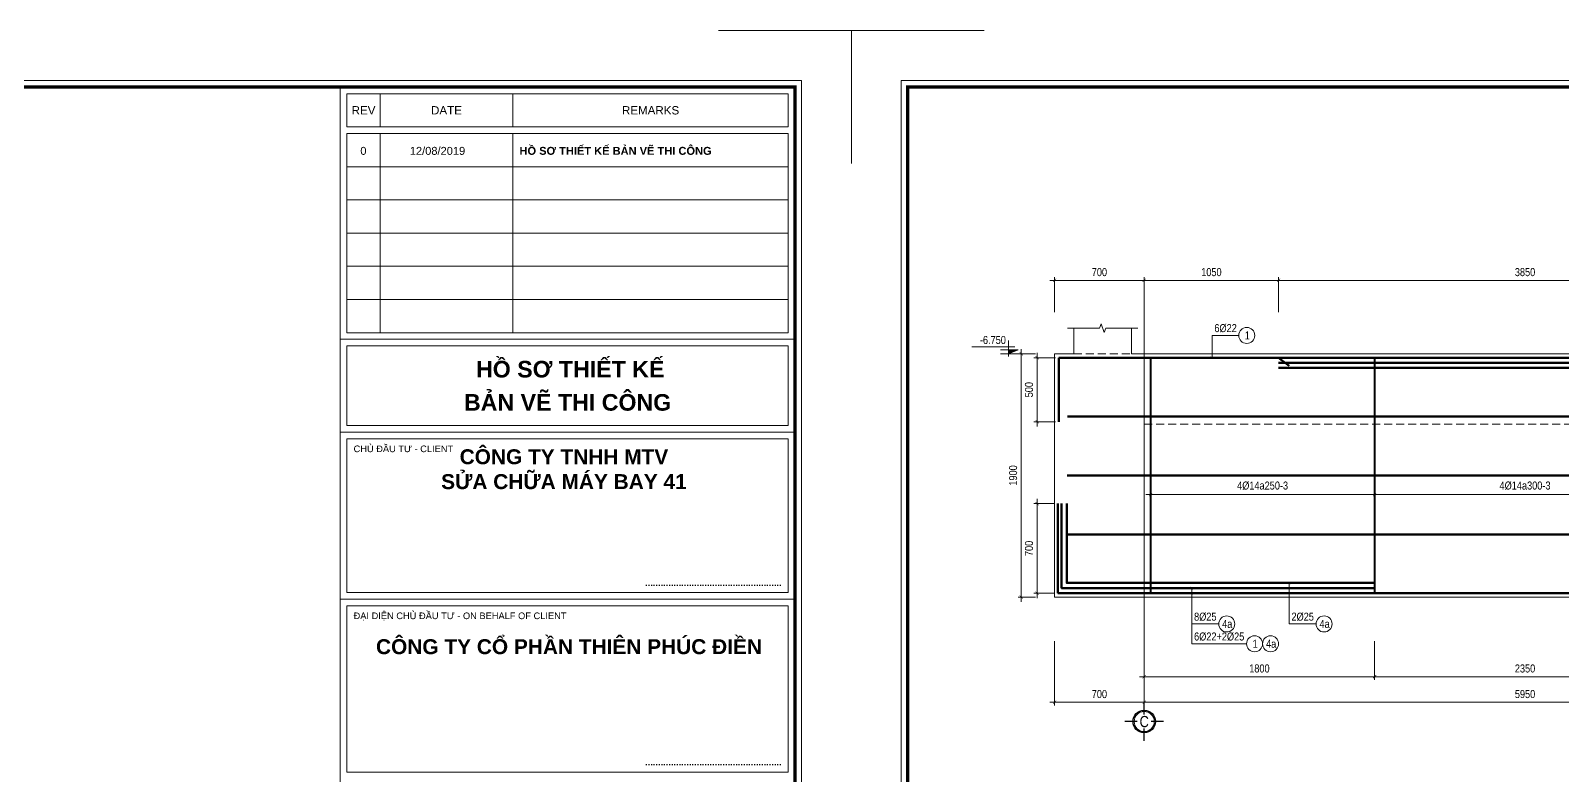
# Model space of a CAD drawing. Header units: millimetres. Extents: x 3014920 to 3563667, y -1638653 to -1356471.
# Drawn here: x 3077595 to 3089561, y -1591744 to -1585927 of the extents above; entities that cross this region are included whole.
import ezdxf
from ezdxf.enums import TextEntityAlignment as Align
from ezdxf.xclip import XClip

# ---------------------------------------------------------------- set-up
doc = ezdxf.new("R2010")
doc.units = ezdxf.units.MM
doc.header["$MEASUREMENT"] = 0
doc.header["$XCLIPFRAME"] = 0
doc.header["$PDMODE"] = 2
for name, pattern in [('6 TANG DIEN HINH 14-15$0$ACAD_ISO10W100', [18, 12, -3, 0, -3]), ('ACAD_ISO04W100', [30, 24, -3, 0, -3]), ('HIDDEN', [0.375, 0.25, -0.125])]:
    doc.linetypes.add(name, pattern=pattern)
doc.layers.get('0').update_dxf_attribs({"lineweight": 9})
doc.layers.get('Defpoints').update_dxf_attribs({"color": 10, "lineweight": 0})
for name, color, linetype, lineweight in [('2', 2, 'Continuous', 20), ('CDAI', 21, 'Continuous', 40), ('CTHEP', 50, 'Continuous', 50), ('DBAO', 90, 'Continuous', 13), ('DGIONG', 130, 'Continuous', 13), ('HATCH', 154, 'Continuous', 9), ('KTH', 154, 'Continuous', 9), ('Net khuat', 8, 'HIDDEN', 13), ('TEXT', 7, 'Continuous', 15), ('TRUC', 251, 'ACAD_ISO04W100', 9)]:
    doc.layers.add(name, color=color, linetype=linetype, lineweight=lineweight)
doc.layers.add('8', color=8, linetype='Continuous')
doc.layers.add('CHG_XX_Khung ten$0$TKTC', color=1, linetype='Continuous')
doc.styles.add('CHG_XX_Khung ten$0$A1 BORDER$0$ARIAL', font='arial.ttf')
doc.styles.add('CHG_XX_Khung ten$0$A1 BORDER$0$Title Block DD$0$ARIAL', font='arial.ttf')
doc.styles.add('CHG_XX_Khung ten$0$A1 BORDER$0$Title Block DD$0$Arial - Bold', font='arialbd.ttf', dxfattribs={"height": 2.5})
doc.styles.add('CHG_XX_Khung ten$0$arial', font='arial.ttf')
doc.styles.add('CHG_XX_Khung ten$0$Arial - Bold', font='arialbd.ttf')
doc.styles.add('CHG_XX_Khung ten$0$ArialB', font='arialbd.ttf')
doc.styles.add('HELVECONDENSE', font='VHELVCN_0.TTF')
doc.styles.add('Star-HelCon', font='VHELVCN_0.TTF')
doc.styles.add('TTP-HelCon', font='VHELVCN_0.TTF')
doc.styles.add('VNI-HELVE-CONDENSE', font='VHELVCN_0.TTF')
doc.dimstyles.new('kc-25', dxfattribs={"dimtxt": 62.5, "dimasz": 20, "dimexe": 20, "dimexo": 50, "dimgap": 25, "dimtad": 3, "dimdec": 0, "dimzin": 0, "dimdsep": 46, "dimtxsty": 'VNI-HELVE-CONDENSE', "dimblk": 'DIM', "dimcen": 2.5, "dimclrd": 256, "dimclre": 154, "dimclrt": 7, "dimaunit": 1, "dimadec": 0, "dimazin": 0, "dimtfac": 1, "dimtdec": 0, "dimtix": 1, "dimtmove": 0, "dimatfit": 3, "dimldrblk": 'DOT', "dimfxl": 1, "dimtolj": 1, "dimtzin": 0, "dimarcsym": 0})
doc.dimstyles.new('TTP-25', dxfattribs={"dimscale": 25, "dimtxt": 2.5, "dimasz": 1, "dimexe": 1, "dimexo": 1, "dimgap": 0.09, "dimtad": 0, "dimdec": 4, "dimrnd": 1, "dimzin": 9, "dimdsep": 46, "dimtxsty": 'TTP-HelCon', "dimblk": 'ARCHTICK', "dimcen": 0.09, "dimdle": 1.5, "dimclrd": 256, "dimclre": 256, "dimclrt": 7, "dimadec": 0, "dimazin": 0, "dimtfac": 1, "dimtdec": 4, "dimtmove": 0, "dimatfit": 3, "dimldrblk": 'ARCHTICK', "dimfxl": 1, "dimtvp": 1, "dimtolj": 1, "dimtzin": 0, "dimarcsym": 0})

# ---------------------------------------------------------------- blocks, each defined once
blk = doc.blocks.new('_ArchTick')
at = {"color": 0, "linetype": 'ByBlock', "const_width": 0.15}
blk.add_lwpolyline([(-0.5, -0.5), (0.5, 0.5)], dxfattribs=at)
blk = doc.blocks.new('*D2508')
at = {"layer": 'Defpoints', "color": 0, "transparency": 16777216}
for p in [(-6774, 2096), (-6910, 196), (-6774, 196)]:
    blk.add_point(p, dxfattribs=at)
at = {"layer": 'KTH', "lineweight": -2, "transparency": 16777216}
for p, q in [((-6799, 2096), (-6935, 2096)), ((-6910, 2133), (-6910, 158)), ((-6799, 196), (-6935, 196))]:
    blk.add_line(p, q, dxfattribs=at)
at = {"layer": 'KTH', "lineweight": -2, "transparency": 16777216, "xscale": 25, "yscale": 25, "zscale": 25}
for p, rotation in [((-6910, 2096), 90), ((-6910, 196), 270)]:
    blk.add_blockref('_ArchTick', p, dxfattribs=dict(at, rotation=rotation))
at = {"layer": 'KTH', "color": 7, "transparency": 16777216, "insert": (-6974, 1146), "char_height": 62.5, "attachment_point": 5, "rotation": 90, "style": 'TTP-HelCon'}
blk.add_mtext('\\A1;1900', dxfattribs=at)
blk = doc.blocks.new('CODE')
at = {"layer": 'DBAO'}
for p, q in [((-63, 0), (-138, 30)), ((-138, 30), (0, 30)), ((-138, 0), (0, 0)), ((-113, 55), (224, 55)), ((-63, -20), (-63, 105))]:
    blk.add_line(p, q, dxfattribs=at)
at = {"layer": 'HATCH', "color": 1}
blk.add_solid([(-63, 0), (-138, 30), (-63, 30)], dxfattribs=at)
blk = doc.blocks.new('*D2504')
at = {"layer": 'Defpoints', "color": 0, "transparency": 16777216}
for p in [(-6625, 926), (-6786, 226), (-6625, 226)]:
    blk.add_point(p, dxfattribs=at)
at = {"layer": 'KTH', "lineweight": -2, "transparency": 16777216}
for p, q in [((-6786, 963), (-6786, 188)), ((-6650, 926), (-6811, 926)), ((-6650, 226), (-6811, 226))]:
    blk.add_line(p, q, dxfattribs=at)
at = {"layer": 'KTH', "lineweight": -2, "transparency": 16777216, "xscale": 25, "yscale": 25, "zscale": 25}
for p, rotation in [((-6786, 926), 90), ((-6786, 226), 270)]:
    blk.add_blockref('_ArchTick', p, dxfattribs=dict(at, rotation=rotation))
at = {"layer": 'KTH', "color": 7, "transparency": 16777216, "insert": (-6850, 576), "char_height": 62.5, "attachment_point": 5, "rotation": 90, "style": 'TTP-HelCon'}
blk.add_mtext('\\A1;700', dxfattribs=at)
blk = doc.blocks.new('*D2505')
at = {"layer": 'Defpoints', "color": 0, "transparency": 16777216}
for p in [(-6618, 2066), (-6786, 1566), (-6618, 1566)]:
    blk.add_point(p, dxfattribs=at)
at = {"layer": 'KTH', "lineweight": -2, "transparency": 16777216}
for p, q in [((-6643, 2066), (-6811, 2066)), ((-6786, 2103), (-6786, 1528)), ((-6643, 1566), (-6811, 1566))]:
    blk.add_line(p, q, dxfattribs=at)
at = {"layer": 'KTH', "lineweight": -2, "transparency": 16777216, "xscale": 25, "yscale": 25, "zscale": 25}
for p, rotation in [((-6786, 2066), 90), ((-6786, 1566), 270)]:
    blk.add_blockref('_ArchTick', p, dxfattribs=dict(at, rotation=rotation))
at = {"layer": 'KTH', "color": 7, "transparency": 16777216, "insert": (-6850, 1816), "char_height": 62.5, "attachment_point": 5, "rotation": 90, "style": 'TTP-HelCon'}
blk.add_mtext('\\A1;500', dxfattribs=at)
blk = doc.blocks.new('*D2530')
at = {"layer": 'Defpoints', "color": 0, "transparency": 16777216}
for p in [(-5950, -124), (0, -124), (0, -625)]:
    blk.add_point(p, dxfattribs=at)
at = {"layer": 'KTH', "lineweight": -2, "transparency": 16777216}
for p, q in [((-5950, -149), (-5950, -650)), ((0, -149), (0, -650)), ((-5987, -625), (37, -625))]:
    blk.add_line(p, q, dxfattribs=at)
at = {"layer": 'KTH', "lineweight": -2, "transparency": 16777216, "xscale": 25, "yscale": 25, "zscale": 25, "rotation": 180}
blk.add_blockref('_ArchTick', (-5950, -625), dxfattribs=at)
at = {"layer": 'KTH', "lineweight": -2, "transparency": 16777216, "xscale": 25, "yscale": 25, "zscale": 25}
blk.add_blockref('_ArchTick', (0, -625), dxfattribs=at)
at = {"layer": 'KTH', "color": 7, "transparency": 16777216, "insert": (-2975, -562), "char_height": 62.5, "attachment_point": 5, "style": 'TTP-HelCon'}
blk.add_mtext('\\A1;5950', dxfattribs=at)
blk = doc.blocks.new('dau truc')
blk.add_circle((0, 0), 180)
at = {"layer": '8'}
for p, q in [((0, 127), (0, 345)), ((-127, 0), (-345, 0)), ((0, -345), (0, -127)), ((345, 0), (127, 0))]:
    blk.add_line(p, q, dxfattribs=at)
blk.add_circle((0, 0), 200, dxfattribs=at)
at = {"layer": 'TEXT', "style": 'HELVECONDENSE'}
blk.add_attdef('A', text='', height=233, dxfattribs=at).set_placement((0, 0), align=Align.MIDDLE)
blk = doc.blocks.new('*D2532')
at = {"layer": 'Defpoints', "color": 0, "transparency": 16777216}
for p in [(-6650, -124), (-5950, -124), (-6650, -625)]:
    blk.add_point(p, dxfattribs=at)
at = {"layer": 'KTH', "lineweight": -2, "transparency": 16777216}
for p, q in [((-6650, -149), (-6650, -650)), ((-5950, -149), (-5950, -650)), ((-5912, -625), (-6688, -625))]:
    blk.add_line(p, q, dxfattribs=at)
at = {"layer": 'KTH', "lineweight": -2, "transparency": 16777216, "xscale": 25, "yscale": 25, "zscale": 25, "rotation": 180}
blk.add_blockref('_ArchTick', (-6650, -625), dxfattribs=at)
at = {"layer": 'KTH', "lineweight": -2, "transparency": 16777216, "xscale": 25, "yscale": 25, "zscale": 25}
blk.add_blockref('_ArchTick', (-5950, -625), dxfattribs=at)
at = {"layer": 'KTH', "color": 7, "transparency": 16777216, "insert": (-6300, -562), "char_height": 62.5, "attachment_point": 5, "style": 'TTP-HelCon'}
blk.add_mtext('\\A1;700', dxfattribs=at)
blk = doc.blocks.new('*D2534')
at = {"layer": 'Defpoints', "color": 0, "transparency": 16777216}
for p in [(-5950, -54), (-4150, -124), (-5950, -426)]:
    blk.add_point(p, dxfattribs=at)
at = {"layer": 'KTH', "lineweight": -2, "transparency": 16777216}
for p, q in [((-5950, -79), (-5950, -451)), ((-4150, -149), (-4150, -451)), ((-4113, -426), (-5988, -426))]:
    blk.add_line(p, q, dxfattribs=at)
at = {"layer": 'KTH', "lineweight": -2, "transparency": 16777216, "xscale": 25, "yscale": 25, "zscale": 25, "rotation": 180}
blk.add_blockref('_ArchTick', (-5950, -426), dxfattribs=at)
at = {"layer": 'KTH', "lineweight": -2, "transparency": 16777216, "xscale": 25, "yscale": 25, "zscale": 25}
blk.add_blockref('_ArchTick', (-4150, -426), dxfattribs=at)
at = {"layer": 'KTH', "color": 7, "transparency": 16777216, "insert": (-5050, -362), "char_height": 62.5, "attachment_point": 5, "style": 'TTP-HelCon'}
blk.add_mtext('\\A1;1800', dxfattribs=at)
blk = doc.blocks.new('*D2535')
at = {"layer": 'Defpoints', "color": 0, "transparency": 16777216}
for p in [(-4150, -124), (-1800, -124), (-1800, -426)]:
    blk.add_point(p, dxfattribs=at)
at = {"layer": 'KTH', "lineweight": -2, "transparency": 16777216}
for p, q in [((-4150, -149), (-4150, -451)), ((-1800, -149), (-1800, -451)), ((-4188, -426), (-1762, -426))]:
    blk.add_line(p, q, dxfattribs=at)
at = {"layer": 'KTH', "lineweight": -2, "transparency": 16777216, "xscale": 25, "yscale": 25, "zscale": 25, "rotation": 180}
blk.add_blockref('_ArchTick', (-4150, -426), dxfattribs=at)
at = {"layer": 'KTH', "lineweight": -2, "transparency": 16777216, "xscale": 25, "yscale": 25, "zscale": 25}
blk.add_blockref('_ArchTick', (-1800, -426), dxfattribs=at)
at = {"layer": 'KTH', "color": 7, "transparency": 16777216, "insert": (-2975, -362), "char_height": 62.5, "attachment_point": 5, "style": 'TTP-HelCon'}
blk.add_mtext('\\A1;2350', dxfattribs=at)
blk = doc.blocks.new('*D2536')
at = {"layer": 'Defpoints', "color": 0, "transparency": 16777216}
for p in [(-5900, 1493), (-4150, 1493), (-4150, 996)]:
    blk.add_point(p, dxfattribs=at)
at = {"layer": 'KTH', "lineweight": -2, "transparency": 16777216}
for p, q in [((-5900, 1468), (-5900, 971)), ((-4150, 1468), (-4150, 971)), ((-5938, 996), (-4113, 996))]:
    blk.add_line(p, q, dxfattribs=at)
at = {"layer": 'KTH', "lineweight": -2, "transparency": 16777216, "xscale": 25, "yscale": 25, "zscale": 25, "rotation": 180}
blk.add_blockref('_ArchTick', (-5900, 996), dxfattribs=at)
at = {"layer": 'KTH', "lineweight": -2, "transparency": 16777216, "xscale": 25, "yscale": 25, "zscale": 25}
blk.add_blockref('_ArchTick', (-4150, 996), dxfattribs=at)
at = {"layer": 'KTH', "color": 7, "transparency": 16777216, "insert": (-5025, 1066), "char_height": 62.5, "attachment_point": 5, "style": 'TTP-HelCon'}
blk.add_mtext('\\A1;4Þ14a250-3', dxfattribs=at)
blk = doc.blocks.new('*D2537')
at = {"layer": 'Defpoints', "color": 0, "transparency": 16777216}
for p in [(-4150, 1493), (-1800, 1493), (-4150, 996)]:
    blk.add_point(p, dxfattribs=at)
at = {"layer": 'KTH', "lineweight": -2, "transparency": 16777216}
for p, q in [((-4150, 1468), (-4150, 971)), ((-1800, 1468), (-1800, 971)), ((-1762, 996), (-4187, 996))]:
    blk.add_line(p, q, dxfattribs=at)
at = {"layer": 'KTH', "lineweight": -2, "transparency": 16777216, "xscale": 25, "yscale": 25, "zscale": 25}
for p, rotation in [((-4150, 996), 180.0000000133402), ((-1800, 996), 1.334020893750676e-08)]:
    blk.add_blockref('_ArchTick', p, dxfattribs=dict(at, rotation=rotation))
at = {"layer": 'KTH', "color": 7, "transparency": 16777216, "insert": (-2975, 1066), "char_height": 62.5, "attachment_point": 5, "rotation": 0, "style": 'TTP-HelCon'}
blk.add_mtext('\\A1;4Þ14a300-3', dxfattribs=at)
blk = doc.blocks.new('DIM')
h = blk.add_hatch(color=1)
h.paths.add_polyline_path([(0.49, 0.29, 1), (0.29, 0.49), (-0.19, 0), (0.19, 0)])
h.paths.add_polyline_path([(0.19, 0), (-0.19, 0), (-0.49, -0.29, 1), (-0.29, -0.49)])
at = {"color": 9}
for p, q in [((-0.19, 0), (-1.5, 0)), ((0.19, 0), (1.5, 0))]:
    blk.add_line(p, q, dxfattribs=at)
at = {"color": 1}
for p, q in [((-0.49, -0.29), (0.29, 0.49)), ((-0.29, -0.49), (0.49, 0.29)), ((-0.19, 0), (0.19, 0))]:
    blk.add_line(p, q, dxfattribs=at)
blk.add_arc((-0.39, -0.39), 0.138, 135, 315, dxfattribs=at)
blk = doc.blocks.new('*D2538')
at = {"layer": 'Defpoints', "color": 0, "transparency": 16777216}
for p in [(-1050, 2670), (-4900, 2396), (-1050, 2396)]:
    blk.add_point(p, dxfattribs=at)
at = {"layer": 'KTH', "lineweight": -2, "transparency": 16777216}
for p, q in [((-4938, 2670), (-1012, 2670)), ((-4900, 2421), (-4900, 2695)), ((-1050, 2421), (-1050, 2695))]:
    blk.add_line(p, q, dxfattribs=at)
at = {"layer": 'KTH', "lineweight": -2, "transparency": 16777216, "xscale": 25, "yscale": 25, "zscale": 25, "rotation": 180}
blk.add_blockref('_ArchTick', (-4900, 2670), dxfattribs=at)
at = {"layer": 'KTH', "lineweight": -2, "transparency": 16777216, "xscale": 25, "yscale": 25, "zscale": 25}
blk.add_blockref('_ArchTick', (-1050, 2670), dxfattribs=at)
at = {"layer": 'KTH', "color": 7, "transparency": 16777216, "insert": (-2975, 2734), "char_height": 62.5, "attachment_point": 5, "style": 'TTP-HelCon'}
blk.add_mtext('\\A1;3850', dxfattribs=at)
blk = doc.blocks.new('*D2540')
at = {"layer": 'Defpoints', "color": 0, "transparency": 16777216}
for p in [(-5950, 2670), (-5950, 2396), (-4900, 2396)]:
    blk.add_point(p, dxfattribs=at)
at = {"layer": 'KTH', "lineweight": -2, "transparency": 16777216}
for p, q in [((-4863, 2670), (-5987, 2670)), ((-5950, 2421), (-5950, 2695)), ((-4900, 2421), (-4900, 2695))]:
    blk.add_line(p, q, dxfattribs=at)
at = {"layer": 'KTH', "lineweight": -2, "transparency": 16777216, "xscale": 25, "yscale": 25, "zscale": 25, "rotation": 180}
blk.add_blockref('_ArchTick', (-5950, 2670), dxfattribs=at)
at = {"layer": 'KTH', "lineweight": -2, "transparency": 16777216, "xscale": 25, "yscale": 25, "zscale": 25}
blk.add_blockref('_ArchTick', (-4900, 2670), dxfattribs=at)
at = {"layer": 'KTH', "color": 7, "transparency": 16777216, "insert": (-5425, 2734), "char_height": 62.5, "attachment_point": 5, "style": 'TTP-HelCon'}
blk.add_mtext('\\A1;1050', dxfattribs=at)
blk = doc.blocks.new('*D2541')
at = {"layer": 'Defpoints', "color": 0, "transparency": 16777216}
for p in [(-5950, 2670), (-6650, 2396), (-5950, 2396)]:
    blk.add_point(p, dxfattribs=at)
at = {"layer": 'KTH', "lineweight": -2, "transparency": 16777216}
for p, q in [((-6688, 2670), (-5912, 2670)), ((-6650, 2421), (-6650, 2695)), ((-5950, 2421), (-5950, 2695))]:
    blk.add_line(p, q, dxfattribs=at)
at = {"layer": 'KTH', "lineweight": -2, "transparency": 16777216, "xscale": 25, "yscale": 25, "zscale": 25, "rotation": 180}
blk.add_blockref('_ArchTick', (-6650, 2670), dxfattribs=at)
at = {"layer": 'KTH', "lineweight": -2, "transparency": 16777216, "xscale": 25, "yscale": 25, "zscale": 25}
blk.add_blockref('_ArchTick', (-5950, 2670), dxfattribs=at)
at = {"layer": 'KTH', "color": 7, "transparency": 16777216, "insert": (-6300, 2734), "char_height": 62.5, "attachment_point": 5, "style": 'TTP-HelCon'}
blk.add_mtext('\\A1;700', dxfattribs=at)
blk = doc.blocks.new('CHG_XX_Khung ten')
for p, q in [((687, 577), (687, 17)), ((687, 501), (824, 501)), ((687, 473), (824, 473)), ((687, 422.69), (824, 422.69))]:
    blk.add_line(p, q)
at = {"linetype": 'Continuous'}
for p, q in [((699, 575), (699, 565)), ((739, 575), (739, 565)), ((699, 563), (699, 503)), ((739, 563), (739, 503))]:
    blk.add_line(p, q, dxfattribs=at)
blk.add_lwpolyline([(15, 579), (826, 579), (826, 15), (15, 15)], close=True)
at = {"color": 4, "linetype": 'Continuous', "const_width": 1}
blk.add_lwpolyline([(17, 577), (824, 577), (824, 17), (17, 17)], close=True, dxfattribs=at)
at = {"linetype": 'Continuous'}
for points in [[(822, 565), (689, 565), (689, 575), (822, 575)], [(822, 553), (689, 553), (689, 563), (822, 563)], [(822, 543), (689, 543), (689, 553), (822, 553)], [(822, 533), (689, 533), (689, 543), (822, 543)], [(822, 523), (689, 523), (689, 533), (822, 533)], [(822, 513), (689, 513), (689, 523), (822, 523)], [(822, 503), (689, 503), (689, 513), (822, 513)], [(689, 499), (822, 499), (822, 475), (689, 475)]]:
    blk.add_lwpolyline(points, close=True, dxfattribs=at)
at = {"layer": 'Defpoints', "color": 1, "ltscale": 2}
for points in [[(40.06, 594), (0, 594), (0, 554)], [(800.94, 594), (841, 594), (841, 554)]]:
    blk.add_lwpolyline(points, dxfattribs=at)
for s, height, style, p in [('REV', 2.5, 'CHG_XX_Khung ten$0$A1 BORDER$0$ARIAL', (694, 570)), ('DATE', 2.5, 'CHG_XX_Khung ten$0$A1 BORDER$0$ARIAL', (719, 570)), ('REMARKS', 2.5, 'CHG_XX_Khung ten$0$A1 BORDER$0$ARIAL', (780.5, 570)), ('0', 2.39, 'CHG_XX_Khung ten$0$arial', (693.97, 557.78)), ('12/08/2019', 2.389, 'CHG_XX_Khung ten$0$arial', (716.29, 557.78))]:
    blk.add_text(s, height=height, dxfattribs=dict(style=style)).set_placement(p, align=Align.MIDDLE_CENTER)
for s, height, style, p in [('HỒ SƠ THIẾT KẾ BẢN VẼ THI CÔNG', 2.3887, 'CHG_XX_Khung ten$0$ArialB', (741, 557.78)), ('CHỦ ĐẦU TƯ - CLIENT', 2, 'CHG_XX_Khung ten$0$A1 BORDER$0$Title Block DD$0$ARIAL', (691, 468)), ('ĐẠI DIỆN CHỦ ĐẦU TƯ - ON BEHALF OF CLIENT ', 2, 'CHG_XX_Khung ten$0$A1 BORDER$0$Title Block DD$0$ARIAL', (691, 417.69))]:
    blk.add_text(s, height=height, dxfattribs=dict(style=style)).set_placement(p, align=Align.MIDDLE_LEFT)
at = {"style": 'CHG_XX_Khung ten$0$A1 BORDER$0$Title Block DD$0$Arial - Bold'}
for p in [(820, 427.69), (820, 373.62)]:
    blk.add_text('.....................................................', height=2, dxfattribs=at).set_placement(p, align=Align.MIDDLE_RIGHT)
at = {"layer": 'CHG_XX_Khung ten$0$TKTC', "style": 'CHG_XX_Khung ten$0$Arial - Bold'}
for s, p in [('HỒ SƠ THIẾT KẾ', (756.29, 492)), ('BẢN VẼ THI CÔNG', (755.5, 482))]:
    blk.add_text(s, height=5, dxfattribs=at).set_placement(p, align=Align.MIDDLE_CENTER)
at = {"ltscale": 10, "char_height": 4.5, "attachment_point": 2, "style": 'CHG_XX_Khung ten$0$A1 BORDER$0$Title Block DD$0$Arial - Bold', "bg_fill": 2}
for s, insert, width in [('CÔNG TY TNHH MTV\\PSỬA CHỮA MÁY BAY 41', (754.39, 467.87), 83.001), ('CÔNG TY CỔ PHẦN THIÊN PHÚC ĐIỀN', (755.91, 410.64), 121.2929)]:
    blk.add_mtext(s, dxfattribs=dict(at, insert=insert, width=width))
at = {"linetype": 'Continuous'}
for points in [[(689, 471), (822, 471), (822, 424.69), (689, 424.69)], [(689, 420.69), (822, 420.69), (822, 370.62), (689, 370.62)]]:
    blk.add_lwpolyline(points, close=True, dxfattribs=at)
blk = doc.blocks.new('2X-5')
at = {"layer": 'CDAI'}
for points in [[(-5900, 2065.94563), (-5900, 225.94563)], [(-4150, 2065.94563), (-4150, 225.94563)]]:
    blk.add_lwpolyline(points, dxfattribs=at)
at = {"layer": 'CTHEP'}
for p, q in [((-6618.1943, 2065.94563), (-6618.1943, 1565.94563)), ((-4818.57411, 2001.42013), (-4900, 2065.94563)), ((23166.24997, 1605.94564), (-6549.3098, 1605.94563)), ((23166.59054, 1145.94564), (-6551.10276, 1145.94563)), ((-6625.45988, 225.94563), (-6625.45988, 925.94563)), ((23166.59054, 685.94564), (-6551.10276, 685.94563))]:
    blk.add_line(p, q, dxfattribs=at)
for points in [[(-6618.1943, 2065.94563), (23263.03284, 2065.94563)], [(-4900, 2025.94563), (-1050, 2025.94563)], [(-4900, 1985.94563), (-1050, 1985.94563)], [(-6625.45988, 225.94563), (23270, 225.94564), (23270, 925.94564)], [(-6595.45988, 925.94563), (-6595.45988, 265.94563), (-4150, 265.94563)], [(-6555.45988, 925.94563), (-6555.45988, 305.94563), (-4150, 305.94563)]]:
    blk.add_lwpolyline(points, dxfattribs=at)
at = {"layer": 'DBAO', "linetype": 'Continuous'}
blk.add_line((-6049.9922, 2295.94563), (-6049.9922, 2095.94563), dxfattribs=at)
at = {"layer": 'DBAO', "linetype": 'Continuous', "flags": 128}
for points in [[(-6499.9997, 2295.94563), (-6499.9997, 2095.94563)], [(-6499.9997, 2095.94563), (-6650.00163, 2095.94563), (-6650.00163, 195.94563), (23300, 195.94563), (23300, 2095.94563)], [(0, 2095.94563), (-6049.9922, 2095.94563)]]:
    blk.add_lwpolyline(points, dxfattribs=at)
at = {"layer": 'DGIONG', "linetype": 'Continuous', "flags": 128}
blk.add_lwpolyline([(-5999.9922, 2295.94563), (-6249.99595, 2295.94563), (-6262.49595, 2261.60216), (-6287.49595, 2330.2891), (-6299.99595, 2295.94563), (-6549.9997, 2295.94563)], dxfattribs=at)
at = {"layer": 'DGIONG'}
for centre in [(-5148.82555, 2239.87296), (-5305.44154, -14.01354), (-4544.71062, -14.01354), (-5087.55204, -168.99454), (-4962.55204, -168.99454)]:
    blk.add_circle(centre, 62.5, dxfattribs=at)
at = {"layer": 'Net khuat', "ltscale": 250}
for p, q in [((-6499.9997, 2095.94563), (-6049.9922, 2095.94563)), ((-5950, 195.94563), (-5950, 1545.94563))]:
    blk.add_line(p, q, dxfattribs=at)
at = {"layer": 'Net khuat', "ltscale": 250, "flags": 128}
blk.add_lwpolyline([(-5950, 1545.94563), (0, 1545.94563), (0, 195.94563)], dxfattribs=at)
at = {"layer": 'TRUC', "linetype": '6 TANG DIEN HINH 14-15$0$ACAD_ISO10W100', "ltscale": 1250}
blk.add_lwpolyline([(-5950, 2557.94793), (-5950, -293.05437)], dxfattribs=at)
at = {"layer": '2', "ltscale": 300}
ref = blk.add_blockref('dau truc', (-5950, -776.34241), dxfattribs=dict(at, xscale=0.4367131295148283, yscale=0.4367131295148283, zscale=0.4367131295148283))
ref.add_attrib('A', 'C', dxfattribs={"layer": 'TEXT', "height": 87.5, "style": 'HELVECONDENSE'}).set_placement((-5950, -776.34241), align=Align.MIDDLE)
at = {"layer": 'KTH', "linetype": 'Continuous', "xscale": -1}
blk.add_blockref('CODE', (-7072.93969, 2095.94563), dxfattribs=at)
at = {"layer": 'TEXT', "style": 'TTP-HelCon'}
for s, p in [('6Þ22', (-5401.81378, 2265.72591, 0)), ('8Þ25', (-5560.35992, 11.83941, 0)), ('2Þ25', (-4799.62899, 11.83941, 0)), ('6Þ22+2Þ25', (-5560.35992, -143.14159, 0))]:
    blk.add_text(s, height=62.5, dxfattribs=at).set_placement(p)
blk.add_text('-6.750', height=62.5, dxfattribs=at).set_placement((-7030.67303, 2172.94062), align=Align.RIGHT)
at = {"layer": 'TEXT', "style": 'Star-HelCon'}
for s, p in [('1', (-5144.65888, 2239.87296)), ('4a', (-5301.27487, -14.01354)), ('4a', (-4540.54395, -14.01354)), ('1', (-5083.38537, -168.99454)), ('4a', (-4958.38537, -168.99454))]:
    blk.add_text(s, height=62.5, dxfattribs=at).set_placement(p, align=Align.MIDDLE)
at = {"layer": 'KTH'}
for base, p1, p2, angle, picture, middle in [((-5950, 2669.95024), (-6650.00163, 2395.94563), (-5950, 2395.94563), 180, '*D2541', (-6300.00082, 2733.78357)), ((-1050, 2669.95024), (-4900, 2395.94563), (-1050, 2395.94563), 180, '*D2538', (-2975, 2733.78357)), ((-6910.43969, 195.94563), (-6774.43969, 2095.94563), (-6774.43969, 195.94563), 90, '*D2508', (-6974.27303, 1145.94563)), ((-5950, -425.52213), (-4150, -124.47787), (-5950, -54.05437), 180, '*D2534', (-5050, -361.6888)), ((0, -625.47787), (-5950, -124.47787), (0, -124.47787), 180, '*D2530', (-2975, -561.64454))]:
    dim = blk.add_linear_dim(base=base, p1=p1, p2=p2, angle=angle, dimstyle='TTP-25', override={"dimtmove": 1}, dxfattribs=at)
    dim.commit()
    dim.dimension.update_dxf_attribs({"geometry": picture, "text_midpoint": middle})
for base, p1, p2, picture, middle in [((-5950, 2669.95024), (-4900, 2395.94563), (-5950, 2395.94563), '*D2540', (-5425, 2733.78357)), ((-6650.00163, -625.47787), (-5950, -124.47787), (-6650.00163, -124.47787), '*D2532', (-6300.00082, -561.64454)), ((-1800, -425.52213), (-4150, -124.47787), (-1800, -124.47787), '*D2535', (-2975, -361.6888))]:
    dim = blk.add_linear_dim(base=base, p1=p1, p2=p2, dimstyle='TTP-25', override={"dimtmove": 1}, dxfattribs=at)
    dim.commit()
    dim.dimension.update_dxf_attribs({"geometry": picture, "text_midpoint": middle})
for p1, p2, distance, picture, middle in [((-6618.1943, 2065.94563), (-6618.1943, 1565.94563), -168.08991, '*D2505', (-6850.11755, 1815.94563)), ((-6625.45988, 925.94563), (-6625.45988, 225.94563), -160.82434, '*D2504', (-6850.11755, 575.94563))]:
    dim = blk.add_aligned_dim(p1=p1, p2=p2, distance=distance, dimstyle='TTP-25', override={"dimtmove": 1}, dxfattribs=at)
    dim.commit()
    dim.dimension.update_dxf_attribs({"geometry": picture, "text_midpoint": middle})
for p1, angle, text, picture, middle in [((-5900, 1493.0823), 359.999999987, '4Þ14a250-3', '*D2536', (-5025, 1065.86229)), ((-1800, 1493.0823), 180.000000013, '4Þ14a300-3', '*D2537', (-2975, 1065.8623))]:
    dim = blk.add_linear_dim(base=(-4150, 995.94563), p1=p1, p2=(-4150, 1493.0823), angle=angle, text=text, dimstyle='TTP-25', override={"dimtmove": 1}, dxfattribs=at)
    dim.commit()
    dim.dimension.update_dxf_attribs({"geometry": picture, "text_midpoint": middle})
at = {"layer": 'DGIONG'}
for points in [[(-5420.32555, 2065.94563), (-5420.32581, 2239.87296), (-5211.32555, 2239.87296)], [(-5578.87159, 265.94563), (-5578.87195, -14.01354), (-5367.94154, -14.01354)], [(-4818.14066, 305.94563), (-4818.14102, -14.01354), (-4607.21062, -14.01354)], [(-5578.87163, 225.94563), (-5578.87195, -168.99454), (-5150.05204, -168.99454)]]:
    blk.add_leader(points, dimstyle='kc-25', override={"dimtad": 0, "dimldrblk": 'ArchTick', "dimfxl": 100, "dimarcsym": 1}, dxfattribs=at)

msp = doc.modelspace()

# ---------------------------------------------------------------- block references
at = {"color": 5, "xscale": 25.92478421704392, "yscale": 25.92478421704392, "zscale": 25.92478421704392}
msp.add_blockref('CHG_XX_Khung ten', (3062204.1144, -1601326.46106), dxfattribs=at)
at = {"layer": 'DBAO'}
ref = msp.add_blockref('2X-5', (3092244.71164, -1590547.58097), dxfattribs=at)
XClip(ref).set_block_clipping_path([(-7792.7835066742, -1510.5760059461), (8516.570998658, 2857.4715487161)])

# ---------------------------------------------------------------- next in the draw order: block references
at = {"color": 5, "xscale": 25.92478421704392, "yscale": 25.92478421704392, "zscale": 25.92478421704392}
msp.add_blockref('CHG_XX_Khung ten', (3084006.85793, -1601326.46106), dxfattribs=at)

doc.saveas('drawing.dxf')
